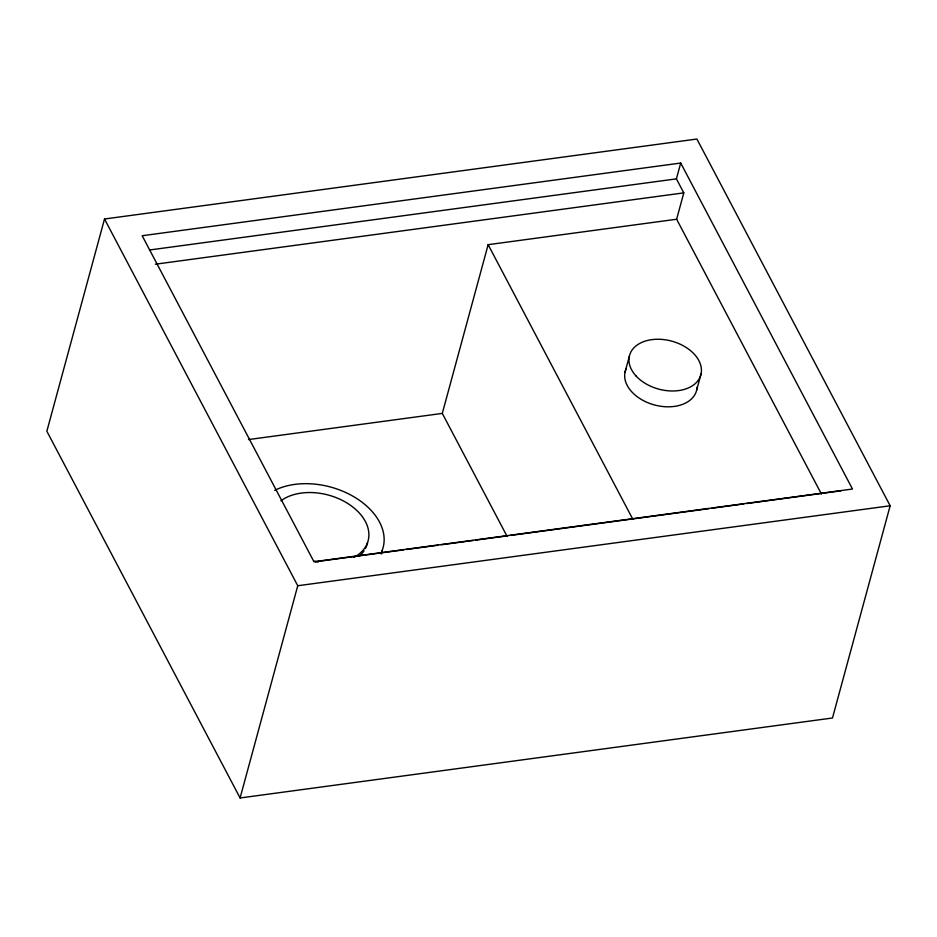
<?xml version="1.0" encoding="UTF-8"?>
<svg xmlns="http://www.w3.org/2000/svg" width="937" height="937" viewBox="0 0 937 937"><rect width="100%" height="100%" fill="white"/><g stroke="black" fill="none" stroke-linecap="round" stroke-linejoin="round"><path stroke-width="1.41" d="M104.511 219L46.85 431.231L240.095 797.973L832.489 718L890.15 505.769L696.905 139.027L104.511 219L297.755 585.742L240.095 797.973M506.87 535.941L442.299 413.404L488.142 244.674L676.631 219.235L683.799 192.87L676.409 178.862L680.707 163.038L142.178 235.737L313.954 561.731L852.483 489.032L680.707 163.038M625.038 372.141L629.336 356.318M696.753 389.733L701.052 373.922M149.463 250.003L676.409 178.862M155.39 264.199L683.799 192.87M248.469 439.57L442.299 413.404M315.3 561.79L403.613 549.867M406.506 549.469L438.352 545.17M441.245 544.784L473.103 540.485M475.996 540.087L507.842 535.788M510.735 535.402L709.075 508.627M711.968 508.229L743.814 503.93M746.707 503.544L840.805 490.836M297.755 585.742L890.15 505.769M676.631 219.235L821.409 493.986M488.142 244.674L632.92 519.426M364.071 550.78A50.235 33.802 15.2 0 1 359.667 555.805M367.573 542.628A50.235 33.802 15.2 0 1 365.395 548.578M280.913 500.803A50.235 33.802 15.2 0 1 352.593 506.847A50.235 33.802 15.2 0 1 353.987 557.339M318.229 561.954A50.235 33.802 15.2 0 1 313.93 561.122M382.319 550.288A66.48 44.742 15.2 0 1 381.254 554.036M274.658 490.367A66.48 44.742 15.2 0 1 354.221 496.961A66.48 44.742 15.2 0 1 380.855 553.451M697.105 387.157A36.941 24.854 15.2 0 1 654.74 405.03A36.941 24.854 15.2 0 1 626.291 368.44M636.153 376.1A36.941 24.854 15.2 0 0 698.487 379.918A36.941 24.854 15.2 0 0 660.936 339.346A36.941 24.854 15.2 0 0 636.153 376.1"/></g></svg>
